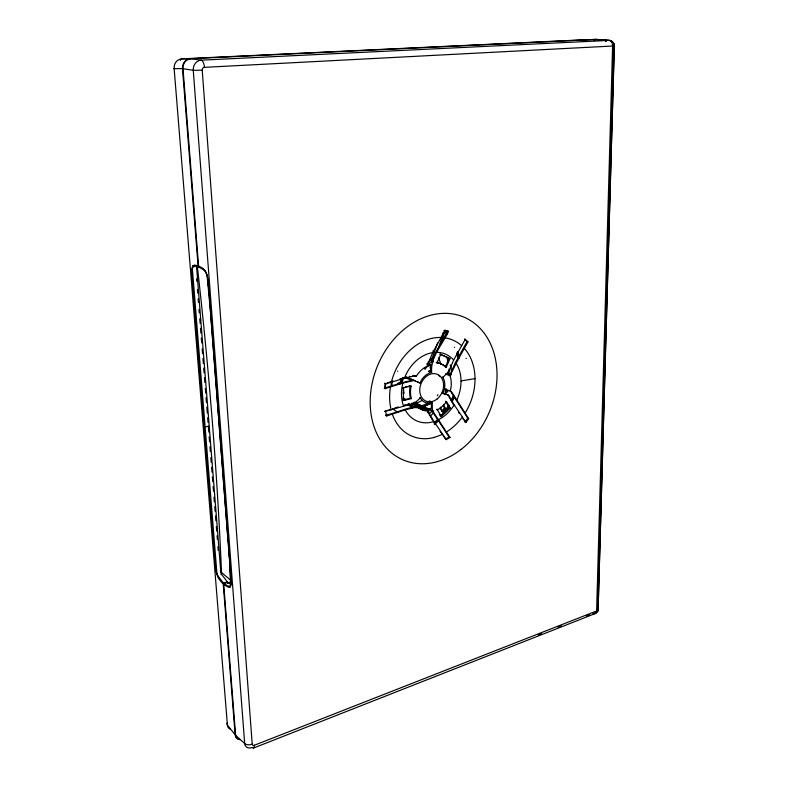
<?xml version="1.0" encoding="UTF-8"?>
<svg xmlns="http://www.w3.org/2000/svg" width="788" height="788" viewBox="0 0 788 788"><rect width="100%" height="100%" fill="white"/><g stroke="black" fill="none" stroke-linecap="round" stroke-linejoin="round"><path stroke-width="1.18" d="M583.021 40.661L583.041 39.843L596.23 39.4L609.134 40.365A5.634 3.95 -81.3 0 1 612.118 42.286M583.435 40.651L583.455 39.824M593.916 40.612L593.935 39.498M594.654 39.518L594.625 40.621L594.595 39.479L606.75 40.346M605.745 41.468L605.775 40.355L609.528 40.434A5.624 3.743 -88.5 0 1 612.601 46.078L596.615 610.976A4.767 2.797 67.4 0 1 593.778 613.507L592.911 613.488M605.933 41.449L605.962 40.336M597.54 611.518L613.763 43.419L613.724 46.157M597.58 611.35L597.629 609.321M613.458 45.793L614.285 45.871L598.082 609.705A4.679 4.098 12.3 0 1 593.788 613.497M205.767 272.274L203.146 269.457L198.94 267.162A1.95 1.783 -70.5 0 1 198.606 266.196L183.013 68.714A9.545 8.53 80 0 1 190.854 58.736L201.176 60.164L609.065 40.395A5.664 5.398 -61.3 0 1 614.305 45.911L598.122 609.538A4.718 4.137 12.3 0 1 594.684 613.271M384.239 388.366L384.889 388.661L385.736 383.914L404.411 378.191L414.961 375.807L416.231 376.359A24.113 18.843 -66.9 0 1 427.786 365.888L427.746 364.223L432.73 352.62L444.737 330.842L448.52 331.364C442.551 344.661 430.179 356.994 431.666 372.369A16.105 12.578 -66.9 0 0 419.994 382.998L417.404 381.885M437.596 343.016L431.814 359.101M443.299 332.506L444.136 333.324L441.083 343.115M438.039 349.655L443.26 333.009L444.136 333.324M418.113 407.613L418.054 406.244A23.817 18.754 -66.9 0 1 414.705 405.958M446.304 367.208A25.659 20.045 -66.9 0 0 437.054 362.904L440.709 354.403L449.978 358.648L446.313 367.208L445.417 366.853A25.63 20.035 -66.9 0 0 437.882 362.835M445.417 366.853L449.081 358.304L449.978 358.648M450.224 365.573L450.509 364.903M465.235 339.323L468.003 341.894C461.689 353.014 455.385 364.361 450.046 375.787A24.113 18.843 -66.9 0 1 450.244 391.104L451.445 391.626L468.653 418.635L465.994 422.358L454.203 404.855L448.746 395.359L443.102 392.936A16.105 12.578 -66.9 0 0 442.866 377.304L448.421 372.222L453.652 360.017L465.235 339.323L464.536 339.076M450.224 374.438L455.287 362.795L467.077 341.559L464.664 339.293M414.271 402.294L421.679 405.643L422.496 406.874A25.383 19.995 -66.9 0 0 429.608 403.22M448.52 331.364L447.594 331.039L436 351.852L431.341 362.707L428.248 361.475M450.559 391.252L467.737 418.231L465.087 421.954L465.994 422.358M443.26 405.495L444.393 407.879L441.782 411.484L442.649 411.878L445.25 408.253L443.398 404.362M192.696 266.108L191.799 268.866L191.947 275.042L196.32 332.004L214.74 558.505L216.109 571.605L217.695 576.786A17.829 5.93 75.7 0 0 219.685 579.948A50.846 17.09 75.9 0 0 223.201 583.869M440.472 416.103L449.426 407.79L450.312 408.174L441.349 416.507L439.99 415.286M384.958 411.415L414.655 403.161L420.309 397.96A16.105 12.578 -66.9 0 0 432.238 402.954L432.376 410.499L449.968 437.448L446.343 439.625L444.688 438.079M423.481 406.096L421.816 407.623L422.663 408.007L424.427 406.381M385.706 415.02C394.65 413.582 404.953 408.292 414.813 406.923L414.931 406.815A25.63 20.035 -66.9 0 0 416.074 407.977M385.864 415.542L386.731 415.966L405.229 409.858L415.69 407.317L416.901 406.204A24.113 18.843 -66.9 0 0 428.652 411.05L428.682 412.666L433.971 421.541L446.343 439.625M430.74 369.483A23.571 18.676 -66.9 0 0 430.218 367.76L431.282 366.794M449.968 437.448L449.071 437.015L445.456 439.192M229.929 587.188L231.091 584.44L230.569 572.59M538.293 635.029L541.583 633.739M558.091 627.248L561.509 625.899M586.37 616.127L589.72 614.817M253.49 748.068L595.334 613.527M231.367 584.558L227.85 582.342L223.891 583.553A1.832 1.458 -48.9 0 0 223.723 584.469L235.632 735.273L244.684 743.547A8.166 5.94 -51.3 0 0 252.199 747.477A5.752 1.96 72.1 0 0 254.307 745.281L596.615 610.976A4.698 2.256 3.6 0 0 597.659 608.366M384.741 411.306L385.864 410.942M386.987 410.568L388.1 410.203M389.213 409.829L390.336 409.464M394.768 407.997L395.881 407.632M396.985 407.278L398.088 406.913M385.145 387.913L401.89 382.692L411.789 380.437L405.219 377.619M384.889 388.661L402.875 383.047L414.124 380.476L419.994 382.998M387.204 382.801L388.366 382.436M389.538 382.081L390.7 381.727M391.863 381.362L393.025 381.008M217.882 575.782L223.388 583.13L227.358 581.918L227.446 583.041M399.959 378.9L401.112 378.545M402.264 378.201L403.417 377.846M404.342 405.032L406.194 404.579M408.036 404.146L409.267 403.85M411.71 403.259L412.331 403.111M403.19 399.969L410.44 398.245L411.306 398.639A25.659 20.045 -66.9 0 1 411.1 386.09L408.775 386.031M402.698 400.077L403.564 400.471L411.306 398.639M405.327 386.829L406.805 386.484M402.373 387.509L403.239 387.893L411.109 386.081M208.751 426.111L204.653 427.047A1.931 0.63 -4.9 0 1 203.984 426.82M405.426 377.393L406.766 377.097M409.435 376.487L410.105 376.339M412.764 375.738L414.084 375.443M614.226 45.94L204.447 67.344A2.709 2.413 81.4 0 0 202.23 70.191L252.209 744.177A2.285 1.645 -47.7 0 0 254.307 745.281M428.268 363.366A4.147 2.246 77.4 0 1 430.721 368.193A4.147 2.246 77.4 0 1 428.534 371.335L428.623 371.315A15.78 12.362 -66.9 0 1 430.632 371.099M405.15 399.122L404.244 399.388L405.288 399.91M461.029 380.909L474.987 378.654M403.023 398.698L404.077 398.364M174.493 68.389L173.724 68.595L182.481 68.664A9.545 8.53 80 0 1 190.312 58.696L596.23 39.4A5.555 3.95 -84.2 0 1 598.722 40.543M398.009 383.973L397.566 384.524M202.221 70.191L193.247 70.29L183.013 68.714M583.189 39.814L181.87 58.854A6.787 2.64 83.9 0 0 180.363 60.331M190.312 58.696L181.87 58.854A9.446 8.53 73.9 0 0 174.148 68.674L227.417 725.127A7.929 5.792 -43.3 0 0 230.332 729.195M444.294 330.556L447.594 331.039M429.952 359.781L429.765 359.742A1.724 0.65 3.6 0 0 430.337 360.569A1.724 0.65 3.6 0 0 432.514 360.628M430.238 359.732L430.327 359.752A25.354 19.936 -66.9 0 1 433.075 360.756M447.85 391.478L445.644 390.671A1.665 1.093 -67.8 0 0 445.387 391.606M428.534 371.335L431.666 372.369M442.107 377.048L442.866 377.304M444.048 330.596L444.737 330.842M467.077 341.559L468.003 341.894M428.652 411.05L419.659 406.953L420.231 408.647M440.709 354.403L439.812 354.058L449.081 358.304M436.168 362.549L437.054 362.904M427.539 363.081L431.538 364.677M429.785 364.736L430.573 365.061M447.801 371.975L448.421 372.222M427.086 363.957L427.746 364.223M426.869 364.026L427.756 364.381M450.332 374.339L451.228 374.694M447.111 373.177L451.12 374.793M427.214 365.652L427.786 365.888M432.376 410.499L423.323 406.411L424.092 407.642L432.238 411.336L449.071 437.015M430.218 367.76L431.322 368.213M445.447 373.926L450.046 375.787M414.202 375.482L415.079 375.856M413.966 375.403L416.231 376.359M443.959 388.454L451.445 391.626M446.047 394.207L445.752 394.079M406.244 377.107L414.124 380.476M442.551 392.71L448.746 395.359M410.903 379.097L415.562 381.096M442.354 392.611L443.398 393.064M443.94 394.246L444.452 394.463M445.634 401.25L446.52 401.644L450.312 408.174M444.393 407.879L445.25 408.253M467.737 418.231L468.653 418.635M384.918 383.539L385.736 383.914M436.582 409.504L437.458 409.898L441.349 416.507M414.045 402.885L414.655 403.161M422.407 406.884L414.488 403.289L416.34 406.362M411.947 403.436L417.975 406.184M411.868 403.909L416.901 406.204M421.225 409.11L424.249 410.489M427.805 412.114L428.682 412.518M427.973 412.341L428.682 412.666M408.391 403.82L415.798 407.219M414.813 406.923L415.69 407.317M421.679 405.643L421.718 405.672A23.817 18.754 -66.9 0 0 427.667 403.013M430.11 401.023A15.78 12.362 -66.9 0 1 429.115 401.328L429.933 401.752M430.297 401.949L430.888 402.254M431.529 402.589L432.238 402.954M419.659 397.605L420.309 397.96M223.891 583.553L227.771 585.947L229.988 586.114A5.782 2.295 74.7 0 0 230.756 585.149A5.417 2.167 73.4 0 0 230.835 584.469L229.948 566.168M197.227 265.448C208.83 367.474 217.183 469.894 221.497 572.492L230.48 580.076A4.718 3.763 -49 0 1 229.318 583.425M227.358 581.918L221.802 574.6A5.683 1.97 76.2 0 1 220.886 572.324M239.286 739.174A8.047 5.871 -47.3 0 1 235.139 734.761L227.417 725.127A5.565 3.093 -8.5 0 1 227.289 722.803M443.151 435.843L443.92 436.966M440.078 431.371L440.847 432.494M441.615 433.607L442.383 434.73M205.471 271.161L207.421 276.411M462.901 418.714L463.63 419.797M464.359 420.871L465.087 421.954M458.508 412.203L459.246 413.296M453.376 404.569L454.115 405.662M411.454 406.391L412.449 408.046M413.7 402.993L415.246 405.574M428.15 412.833L428.485 413.395M429.155 414.518L429.49 415.079M429.824 415.64L430.159 416.202M430.494 416.763L431.154 417.886M431.489 418.448L431.824 419.009M432.159 419.561L432.494 420.122M421.698 406.381L422.663 408.007M439.261 414.055L439.743 414.872M445.87 401.663L449.426 407.79M448.874 396.748L449.781 398.324M450.381 399.368L450.677 399.89M450.982 400.412L451.583 401.447M451.879 401.969L452.184 402.491M452.775 403.525L453.08 404.047M440.403 407.189L442.649 411.878M440.128 408.007L440.403 408.588M440.817 409.464L441.093 410.046M386.731 415.966L385.618 411.73M207.451 276.558L208.761 288.595M207.293 275.002L209.194 292.535M209.559 296.012L210.041 300.652M208.859 289.738L229.623 561.677M182.481 68.664L198.083 265.999A1.95 1.783 -70.5 0 0 198.409 266.955L194.951 266.216L193.08 267.231A6.196 2.226 79.2 0 0 192.4 268.669M235.139 734.761L223.231 584.036A1.832 1.458 -48.9 0 1 223.388 583.13M196.576 278.883L196.764 281.257M197.424 289.501L197.709 293.028M198.172 298.908L198.458 302.444M199.009 309.418L199.295 312.915M199.758 318.736L200.122 323.385M200.516 328.261L200.901 333.137M201.295 338.013L201.679 342.879M202.161 348.917L202.546 353.743M202.93 358.56L203.314 363.386M203.698 368.163L204.072 372.931M204.456 377.698L204.841 382.466M205.313 388.385L205.688 393.104M206.062 397.822L206.436 402.53M206.811 407.219L207.274 413.05M207.648 417.719L208.022 422.388M208.406 427.165L208.79 432.07M209.184 436.976L209.578 441.871M209.963 446.757L210.347 451.603M210.829 457.67L211.223 462.517M211.608 467.323L211.982 472.13M212.366 476.927L212.75 481.724M213.134 486.482L213.509 491.229M213.981 497.169L214.366 501.917M214.74 506.615L215.114 511.314M215.488 516.012L215.863 520.71M216.326 526.522L216.69 531.171M217.064 535.82L217.34 539.297M217.931 546.665L218.227 550.339M583.337 40.503L583.268 39.932A5.486 3.566 -89.1 0 0 581.859 40.562M227.85 582.342L227.939 583.465M228.333 542.154L230.5 571.615M228.136 541.76L210.258 309.191L207.086 275.544A5.9 2.551 79.1 0 0 206.84 274.608A6.294 2.62 78.2 0 0 205.747 272.382M583.741 40.533L583.632 39.804A5.477 3.95 -87 0 1 585.779 40.582M229.259 552.033L229.722 561.834M229.771 563.056L230.48 580.076M230.273 563.469L230.48 568.335M230.726 574.413L230.982 580.5A4.728 3.763 -49 0 1 229.82 583.849M384.928 383.126L385.066 387.607M403.239 387.893L403.564 400.471M437.31 361.298A1.724 1.054 -56.3 0 1 437.044 362.667M403.623 387.282A25.413 19.956 -66.9 0 0 403.85 392.818A1.704 0.788 67.9 0 1 403.456 394.01M403.82 392.798A1.743 0.64 -8.6 0 1 403.092 392.995M432.907 360.746A25.413 19.956 -66.9 0 0 432.277 360.569A1.734 1.064 -75.2 0 0 432.1 358.678A1.734 1.064 -75.2 0 0 430.77 358.914M252.209 744.177A5.693 3.26 -8.3 0 1 244.684 743.547L193.247 70.29A9.653 8.491 85.9 0 1 201.176 60.164A6.993 2.807 84 0 1 204.447 67.344M240.084 739.715A8.047 5.871 -47.3 0 1 235.632 735.273M436.838 352.325A36.356 28.407 -66.9 0 1 453.661 360.017M456.124 363.278A36.356 28.407 -66.9 0 1 456.567 400.55M454.213 404.865A36.356 28.407 -66.9 0 1 437.98 419.955M433.971 421.55A36.356 28.407 -66.9 0 1 405.229 409.868M403.466 405.85A36.356 28.407 -66.9 0 1 402.875 383.047M404.411 378.201A36.356 28.407 -66.9 0 1 432.73 352.62M433.705 410.853A25.63 20.035 -66.9 0 1 432.238 411.346M410.43 398.245A25.63 20.035 -66.9 0 1 410.233 385.696M391.153 409.898A52.294 40.828 -66.9 0 1 390.474 386.918M444.905 337.825A52.225 40.779 -66.9 0 1 461.65 345.705M464.388 348.434A52.225 40.779 -66.9 0 1 464.999 413.237M434.149 437.458A52.225 40.779 -66.9 0 1 392.326 414.192M391.38 382.19A52.225 40.779 -66.9 0 1 432.395 338.229A52.54 41.015 -66.9 0 1 441.063 337.471M462.369 417A52.225 40.779 -66.9 0 1 446.284 432.08M442.59 434.139A52.55 41.035 -66.9 0 1 434.188 437.32M430.583 402.954A4.098 2.197 76.3 0 1 431.302 407.524A4.098 2.197 76.3 0 1 429.145 409.031A24.024 18.814 -66.9 0 0 430.691 408.568M429.115 401.328A4.098 2.197 76.3 0 1 429.578 401.644M438.965 375.334A15.78 12.362 -66.9 0 1 439.527 376.181M438 394.699A15.78 12.362 -66.9 0 1 437.291 395.665M440.078 376.3A4.107 2.197 -29.8 0 1 439.793 376.25M429.401 403.781A23.857 18.764 -66.9 0 1 423.392 406.431M419.699 406.972A23.857 18.764 -66.9 0 1 416.419 406.746M425.412 407.248A25.433 20.005 -66.9 0 1 424.131 407.672M419.797 408.381A25.354 19.936 -66.9 0 1 418.182 408.391M413.523 407.494A25.354 19.936 -66.9 0 1 408.125 404.254M404.293 399.467A25.433 20.005 -66.9 0 1 403.161 396.994M401.91 383.697A25.433 20.005 -66.9 0 1 403.426 377.718M446.52 401.653A25.659 20.045 -66.9 0 1 437.458 409.908M397.782 371.148A1.793 1.231 -66.6 0 1 397.556 371.178M466.082 358.491A1.724 1.409 -54.9 0 1 466.417 358.304M454.292 347.262A46.571 36.396 -66.8 0 1 454.577 347.459M220.315 437.271A1.97 0.66 -4.7 0 1 220.098 436.926M223.733 584.341A50.856 20.173 73.9 0 0 227.742 586.863A17.976 7.092 73.6 0 0 229.909 587.316M198.615 266.186A54.076 22.911 78.7 0 1 202.979 268.481M202.979 268.649A19.454 8.284 79.2 0 1 205.491 271.052M433.351 361.889A1.714 0.591 37.5 0 1 431.016 360.362M431.42 360.057A1.714 1.054 -56.3 0 1 431.706 359.722M429.411 404.234A1.704 0.64 53.8 0 0 429.312 403.367A25.295 19.927 -66.9 0 0 429.627 403.141M429.174 403.298A1.704 0.758 -24.6 0 1 427.135 403.86M397.97 383.953A1.734 1.044 84.2 0 1 398.679 382.692M399.585 382.909A1.734 1.015 -88 0 1 400.009 383.953M444.284 331.118A59.583 47.28 -66.9 0 1 447.023 334.033M456.715 352.955A59.583 47.28 -66.9 0 1 457.808 357.939M453.327 395.546A59.583 47.28 -66.9 0 1 451.425 399.851M448.638 405.091A59.583 47.28 -66.9 0 1 440.374 416.537M438.01 419.068A59.583 47.28 -66.9 0 1 433.892 422.92M444.836 331.275A59.711 47.369 -66.9 0 1 446.914 333.442M457.267 353.152A59.711 47.369 -66.9 0 1 458.36 358.136M453.888 395.773A59.711 47.369 -66.9 0 1 451.977 400.087M448.589 406.362A59.711 47.369 -66.9 0 1 440.916 416.813M437.754 420.162A59.711 47.369 -66.9 0 1 434.434 423.215M432.947 350.857A35.696 28.269 -66.9 0 1 434.631 352.541M438.355 357.88A35.696 28.269 -66.9 0 1 440.856 364.253M425.431 407.79A35.696 28.269 -66.9 0 1 423.974 408.834M397.95 412.154A35.696 28.269 -66.9 0 1 392.434 408.548M414.941 402.156A4.038 2.137 76.6 0 0 416.025 403.082A23.66 18.705 -66.9 0 0 421.994 400.471M425.313 369.168A4.038 2.128 -30.1 0 1 430.662 365.376M401.437 383.175A23.817 18.754 -66.9 0 1 402.776 377.688M430.977 359.909A25.334 19.946 -66.9 0 1 432.395 360.638M413.247 407.189A25.334 19.946 -66.9 0 1 407.573 404.52M400.107 383.697A25.334 19.946 -66.9 0 1 401.22 378.496M424.131 368.311A15.533 12.283 -66.9 0 1 424.811 369.02M402.313 381.904A15.533 12.283 -66.9 0 1 402.648 379.53M391.341 386.268A25.078 19.877 -66.9 0 1 391.242 381.609M392.148 386.386A25.098 19.877 -66.9 0 1 392.06 382.239M430.632 359.752A25.295 19.927 -66.9 0 1 432.927 360.963M446.52 356.6A45.477 36.021 -66.9 0 1 447.929 361.554M448.933 369.168A45.477 36.021 -66.9 0 1 448.904 374.655M446.136 388.819A45.477 36.021 -66.9 0 1 445.506 390.621M432.543 410.834A45.477 36.021 -66.9 0 1 429.263 413.798M451.081 366.39A48.807 38.612 -66.9 0 1 451.268 370.902M447.751 390.631A48.807 38.612 -66.9 0 1 447.515 391.272A1.665 1.093 -67.8 0 1 447.062 392.168M437.202 409.07A48.807 38.612 -66.9 0 1 436.916 409.405M433.331 413.237A48.807 38.612 -66.9 0 1 430.79 415.552M446.648 392.463A1.665 1.093 -67.8 0 1 446.294 392.552M445.978 392.513A1.665 1.084 -67.3 0 1 445.516 392.079M445.516 330.33A60.912 48.324 -66.9 0 1 447.151 332.004M458.084 352.285A60.912 48.324 -66.9 0 1 458.98 356.048M454.262 397.201A60.912 48.324 -66.9 0 1 452.046 401.969M448.973 407.465A60.912 48.324 -66.9 0 1 446.678 410.962M438.778 420.467A60.912 48.324 -66.9 0 1 434.326 424.565M444.984 330.133A60.873 48.314 -66.9 0 1 446.688 331.886M457.414 351.596A60.873 48.314 -66.9 0 1 458.921 358.52M453.996 396.374A60.873 48.314 -66.9 0 1 452.016 400.757M449.278 405.85A60.873 48.314 -66.9 0 1 444.462 413.07M438.286 420.201A60.873 48.314 -66.9 0 1 434.927 423.363M217.862 575.88A5.703 1.97 76.6 0 1 216.956 573.506M217.035 573.447A5.339 1.743 76 0 1 216.848 572.58L192.439 269.663A5.802 2.039 80.5 0 1 192.489 268.846M220.955 572.275A5.319 1.783 75.8 0 1 220.758 571.418L196.734 269.013A5.792 2.088 80.4 0 1 196.793 268.206M196.714 268.058A6.186 2.265 79.6 0 1 197.384 266.571L198.093 265.95A54.017 19.454 80 0 0 194.508 265.221M221.497 572.492A4.659 3.733 -48.6 0 1 221.064 574.639M192.666 265.989A19.276 6.915 80.3 0 1 194.518 265.32M461.098 449.426A77.588 60.499 -66.9 0 0 469.362 319.869A77.588 60.499 -66.9 0 0 370.35 396.403A77.588 60.499 -66.9 0 0 461.098 449.426M437.202 398.895A14.558 11.377 -66.9 0 0 438.059 374.674A14.558 11.377 -66.9 0 0 419.758 389.666A14.558 11.377 -66.9 0 0 437.202 398.895"/></g></svg>
